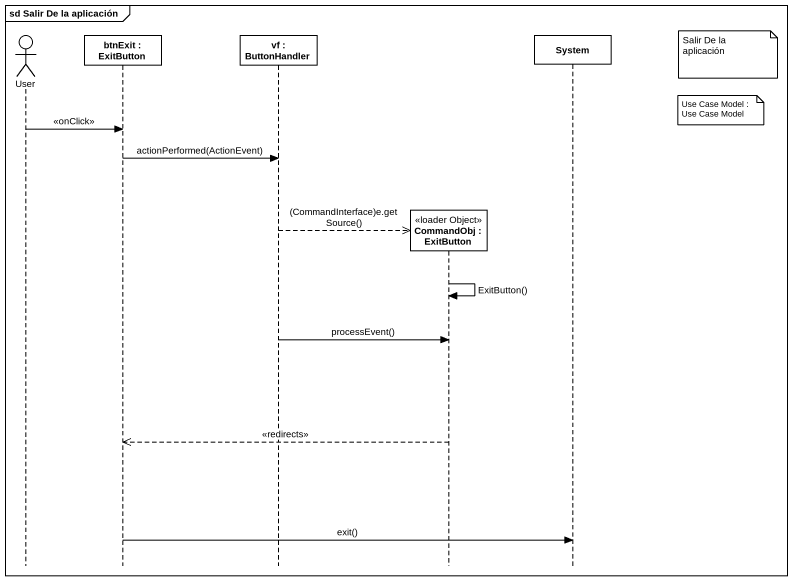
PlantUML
@startuml
mainframe sd Salir De la aplicación
hide footbox
actor User
participant "btnExit : ExitButton" as btnExit
participant "vf : ButtonHandler" as vf
participant "CommandObj : ExitButton" as CommandObj <<loader Object>>
participant System

note right of System : Salir De la aplicación
note right of System : Use Case Model : Use Case Model
User -> btnExit : <<onClick>>
btnExit -> vf : actionPerformed(ActionEvent)
vf -->> CommandObj ** : (CommandInterface)e.getSource()
CommandObj -> CommandObj : ExitButton()
vf -> CommandObj : processEvent()
CommandObj -->> btnExit : <<redirects>>
btnExit -> System : exit()
@enduml
